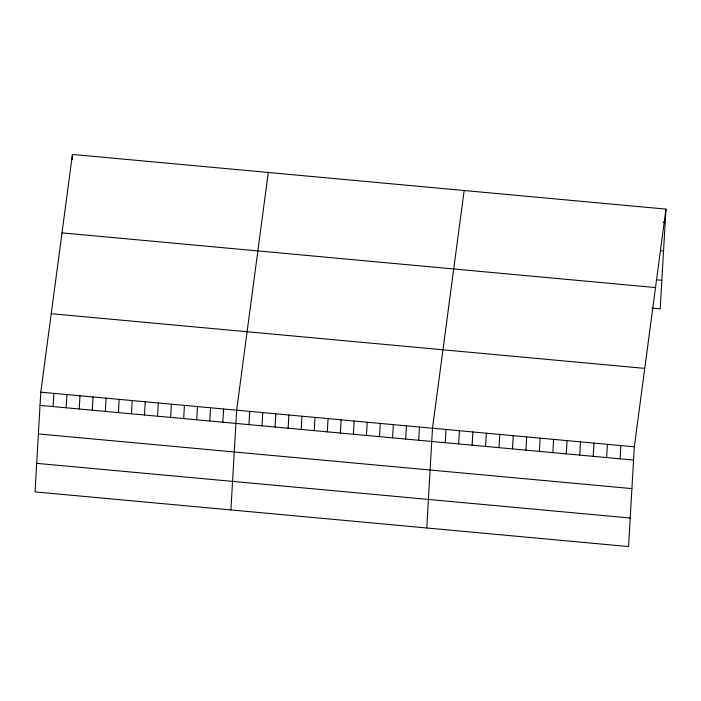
<?xml version="1.0" encoding="UTF-8"?>
<svg xmlns="http://www.w3.org/2000/svg" width="701" height="701" viewBox="0 0 701 701"><rect width="100%" height="100%" fill="white"/><g stroke="black" fill="none" stroke-linecap="round" stroke-linejoin="round"><path stroke-width="1.05" d="M40.798 392.148L35.05 491.892L628.56 546.57L634.317 446.826L665.95 209.108L72.44 154.43L40.798 392.148L634.317 446.826M53.092 406.58L53.854 393.349M72.142 159.521L72.44 154.43M66.157 407.78L66.919 394.558M79.213 408.99L79.975 395.758M92.269 410.19L93.031 396.959M105.325 411.391L106.088 398.159M118.381 412.591L119.144 399.368M131.438 413.8L132.2 400.569M144.494 415.001L145.256 401.769M157.559 416.201L158.321 402.979M170.615 417.41L171.377 404.179M183.671 418.611L184.433 405.38M196.727 419.811L197.489 406.58M209.783 421.012L210.545 407.789M222.839 422.221L223.601 408.99M230.909 509.934L236.658 410.19L268.299 172.472M248.951 424.622L249.722 411.399M262.016 425.831L262.779 412.6M275.072 427.032L275.835 413.8M288.129 428.232L288.891 415.001M301.185 429.433L301.947 416.21M314.241 430.642L315.003 417.41M327.297 431.842L328.059 418.611M340.353 433.043L341.115 419.82M353.418 434.252L354.18 421.021M366.474 435.452L367.236 422.221M379.53 436.653L380.292 423.422M392.586 437.862L393.349 424.631M405.642 439.063L406.405 425.831M418.699 440.263L419.461 427.032M426.769 527.976L432.517 428.241L464.158 190.514M445.214 442.708L445.976 429.476M458.664 443.943L459.427 430.721M472.115 445.188L472.877 431.956M485.574 446.423L486.336 433.192M499.024 447.667L499.787 434.436M512.475 448.903L513.237 435.671M525.925 450.147L526.688 436.916M539.384 451.383L540.147 438.151M552.835 452.618L553.597 439.396M566.285 453.862L567.048 440.631M579.745 455.098L580.507 441.875M593.195 456.342L593.957 443.111M606.645 457.578L607.408 444.346M620.096 458.822L620.867 445.591M665.95 209.108L660.202 308.852L651.921 308.089M663.12 222.147L665.188 222.34M660.438 250.599L663.54 250.888M656.671 279.83L661.849 280.304M61.995 232.872L655.514 287.559M51.243 313.697L644.754 368.384M40.036 405.38L633.555 460.058M38.389 433.928L631.908 488.606M36.697 463.343L630.208 518.021"/></g></svg>
